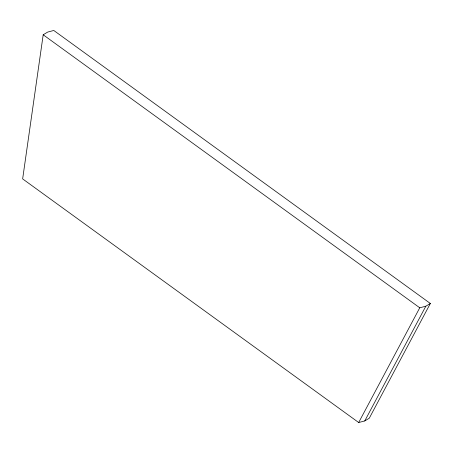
<?xml version="1.0" encoding="UTF-8"?>
<svg xmlns="http://www.w3.org/2000/svg" width="453" height="453" viewBox="0 0 453 453"><rect width="100%" height="100%" fill="white"/><g stroke="black" fill="none" stroke-linecap="round" stroke-linejoin="round"><path stroke-width="0.68" d="M43.194 34.785L22.65 178.901L358.68 422.524L364.756 420.939L369.274 418.215L430.35 303.482L53.788 30.476L47.712 32.061L43.194 34.785L419.755 307.791L425.831 306.2L430.35 303.482M358.68 422.524L419.755 307.791M364.756 420.939L425.831 306.2"/></g></svg>
